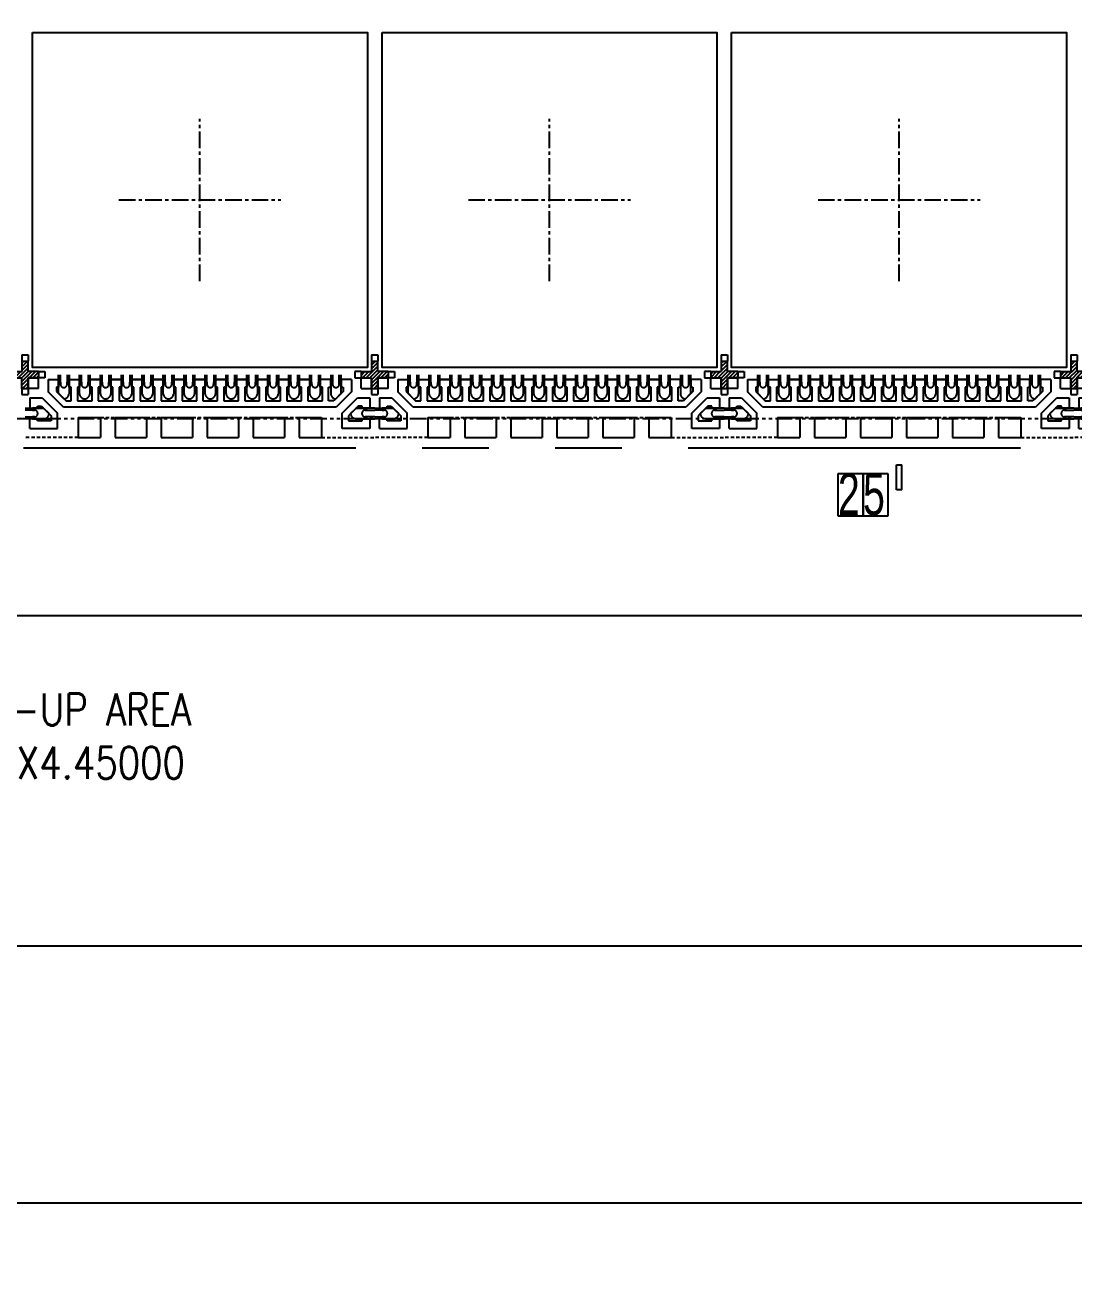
# Model space of a CAD drawing. Extents: x 0 to 864, y 0 to 559.
# Drawn here: x 233.5 to 283.6, y 209.1 to 268.9 of the extents above; entities that cross this region are included whole.
import ezdxf

# ---------------------------------------------------------------- set-up
doc = ezdxf.new("R2010")
doc.units = 0
doc.header["$LTSCALE"] = 12.7
doc.header["$MEASUREMENT"] = 0
doc.header["$PDMODE"] = 2
for name, pattern in [('CENTER', [2, 1.25, -0.25, 0.25, -0.25]), ('HIDDEN', [0.375, 0.25, -0.125]), ('PHANTOM', [2.5, 1.25, -0.25, 0.25, -0.25, 0.25, -0.25])]:
    doc.linetypes.add(name, pattern=pattern)
doc.layers.get('0').update_dxf_attribs({"linetype": 'CONTINUOUS'})
doc.layers.get('DEFPOINTS').update_dxf_attribs({"linetype": 'CONTINUOUS'})
for name, color, linetype in [('SH-01_CENTER', 2, 'CENTER'), ('SH-01_DIM', 4, 'CONTINUOUS'), ('SH-01_HATCH', 10, 'CONTINUOUS'), ('SH-01_HIDDEN', 6, 'HIDDEN'), ('SH-01_MISC', 5, 'CONTINUOUS'), ('SH-01_OBJECT', 7, 'CONTINUOUS'), ('SH-01_PHANTOM', 1, 'PHANTOM')]:
    doc.layers.add(name, color=color, linetype=linetype)
doc.styles.get("Standard").update_dxf_attribs({"font": 'simplex.shx', "width": 0.82})
doc.dimstyles.new('STANDARD$0', dxfattribs={"dimtxt": 0.18, "dimasz": 0.18, "dimexe": 0.18, "dimexo": 0.0625, "dimgap": 0.09, "dimtad": 0, "dimtih": 1, "dimtoh": 1, "dimdec": 4, "dimzin": 0, "dimdsep": 46, "dimtxsty": 'Standard', "dimcen": 0.09, "dimadec": 0, "dimazin": 0, "dimtfac": 1, "dimtdec": 4, "dimtofl": 0, "dimtmove": 0, "dimatfit": 3, "dimfxl": 1, "dimtolj": 1, "dimtzin": 0, "dimarcsym": 0})

# ---------------------------------------------------------------- blocks, each defined once
blk = doc.blocks.new('_Open30')
at = {"color": 0, "lineweight": -2}
for p, q in [((-1, 0.268), (0, 0)), ((0, 0), (-1, -0.268)), ((0, 0), (-1, 0))]:
    blk.add_line(p, q, dxfattribs=at)
blk = doc.blocks.new('*D73')
at = {"layer": 'DEFPOINTS', "color": 0, "ltscale": 0.05, "transparency": 16777216}
for p in [(143.581, 254.717), (731.581, 254.717), (731.581, 212.675)]:
    blk.add_point(p, dxfattribs=at)
at = {"layer": 'SH-01_DIM', "ltscale": 0.05, "transparency": 16777216}
for p, q in [((143.581, 252.177), (143.581, 210.135)), ((731.581, 252.177), (731.581, 210.135)), ((146.756, 212.675), (431.027, 212.675)), ((728.406, 212.675), (442.306, 212.675))]:
    blk.add_line(p, q, dxfattribs=at)
at = {"layer": 'SH-01_DIM', "ltscale": 0.05, "transparency": 16777216, "xscale": 3.175000000000011, "yscale": 3.175000000000011, "zscale": 3.175000000000011, "rotation": 180}
blk.add_blockref('_Open30', (143.581, 212.675), dxfattribs=at)
at = {"layer": 'SH-01_DIM', "ltscale": 0.05, "transparency": 16777216, "xscale": 3.175000000000011, "yscale": 3.175000000000011, "zscale": 3.175000000000011}
blk.add_blockref('_Open30', (731.581, 212.675), dxfattribs=at)
at = {"layer": 'SH-01_DIM', "ltscale": 0.05, "transparency": 16777216, "insert": (436.666, 212.675), "char_height": 1.524, "attachment_point": 5}
blk.add_mtext('\\A1;MOLD AREA\\P 294.0000', dxfattribs=at)
blk = doc.blocks.new('*D81')
at = {"layer": 'DEFPOINTS', "color": 0, "ltscale": 0.05, "transparency": 16777216}
for p in [(210.456, 241.217), (221.456, 241.217), (221.456, 234.957)]:
    blk.add_point(p, dxfattribs=at)
at = {"layer": 'SH-01_DIM', "ltscale": 0.05, "transparency": 16777216}
for p, q in [((210.456, 238.677), (210.456, 232.417)), ((221.456, 238.677), (221.456, 232.417)), ((213.631, 234.957), (218.281, 234.957)), ((221.456, 234.957), (224.631, 234.957))]:
    blk.add_line(p, q, dxfattribs=at)
at = {"layer": 'SH-01_DIM', "ltscale": 0.05, "transparency": 16777216, "xscale": 3.175000000000011, "yscale": 3.175000000000011, "zscale": 3.175000000000011, "rotation": 180}
blk.add_blockref('_Open30', (210.456, 234.957), dxfattribs=at)
at = {"layer": 'SH-01_DIM', "ltscale": 0.05, "transparency": 16777216, "xscale": 3.175000000000011, "yscale": 3.175000000000011, "zscale": 3.175000000000011}
blk.add_blockref('_Open30', (221.456, 234.957), dxfattribs=at)
at = {"layer": 'SH-01_DIM', "ltscale": 0.05, "transparency": 16777216, "insert": (233.781, 234.957), "char_height": 1.524, "attachment_point": 5}
blk.add_mtext('\\A1;DA PICK-UP AREA\\P 5.5000X4.45000', dxfattribs=at)
blk = doc.blocks.new('*D119')
at = {"layer": 'DEFPOINTS', "color": 0, "ltscale": 0.05, "transparency": 16777216}
for p in [(145.331, 250.117), (729.831, 250.117), (729.831, 224.936)]:
    blk.add_point(p, dxfattribs=at)
at = {"layer": 'SH-01_DIM', "ltscale": 0.05, "transparency": 16777216}
for p, q in [((145.331, 247.577), (145.331, 222.396)), ((729.831, 247.577), (729.831, 222.396)), ((148.506, 224.936), (425.901, 224.936)), ((726.656, 224.936), (449.26, 224.936))]:
    blk.add_line(p, q, dxfattribs=at)
at = {"layer": 'SH-01_DIM', "ltscale": 0.05, "transparency": 16777216, "xscale": 3.175000000000011, "yscale": 3.175000000000011, "zscale": 3.175000000000011, "rotation": 180}
blk.add_blockref('_Open30', (145.331, 224.936), dxfattribs=at)
at = {"layer": 'SH-01_DIM', "ltscale": 0.05, "transparency": 16777216, "xscale": 3.175000000000011, "yscale": 3.175000000000011, "zscale": 3.175000000000011}
blk.add_blockref('_Open30', (729.831, 224.936), dxfattribs=at)
at = {"layer": 'SH-01_DIM', "ltscale": 0.05, "transparency": 16777216, "insert": (437.581, 224.936), "char_height": 1.524, "attachment_point": 5}
blk.add_mtext('\\A1;SAW SINGULATION AREA\\P 292.2500', dxfattribs=at)
blk = doc.blocks.new('A$C1BE279AF')
at = {"layer": 'SH-01_HATCH', "ltscale": 0.05}
h = blk.add_hatch(dxfattribs=at)
h.set_pattern_fill('ANSI31', color=10)
h.set_pattern_definition([(45, (2.30032, -1.11), (-0.0883883, 0.0883883), [])])
h.paths.add_polyline_path([(1.69, 1.19), (1.19, 1.19), (1.19, 1.69), (0.89, 1.69), (0.89, 1.19), (0.39, 1.19), (0.39, 0.89), (0.89, 0.89), (0.89, 0.39), (1.19, 0.39), (1.19, 0.89), (1.69, 0.89)])
at = {"layer": 'SH-01_HIDDEN'}
for p, q in [((0.89, 1.99), (1.19, 1.99)), ((0.89, 1.99), (0.89, 1.69)), ((1.19, 1.99), (1.19, 1.69)), ((0.09, 1.19), (0.09, 0.89)), ((0.39, 1.19), (0.09, 1.19)), ((0.09, 0.89), (0.39, 0.89)), ((1.69, 1.19), (1.99, 1.19)), ((1.99, 0.89), (1.69, 0.89)), ((1.99, 1.19), (1.99, 0.89)), ((0.89, 0.39), (0.89, 0.09)), ((0.89, 0.09), (1.19, 0.09)), ((1.19, 0.39), (1.19, 0.09))]:
    blk.add_line(p, q, dxfattribs=at)
at = {"layer": 'SH-01_OBJECT'}
for p, q in [((0.89, 1.69), (1.19, 1.69)), ((0.89, 1.69), (0.89, 1.19)), ((1.19, 1.19), (1.19, 1.69)), ((0.39, 1.19), (0.39, 0.89)), ((0.39, 1.19), (0.89, 1.19)), ((0.39, 0.89), (0.89, 0.89)), ((0.89, 0.39), (0.89, 0.89)), ((0.89, 0.89), (0.89, 0.89)), ((1.69, 1.19), (1.19, 1.19)), ((1.69, 0.89), (1.19, 0.89)), ((1.19, 0.89), (1.19, 0.89)), ((1.19, 0.89), (1.19, 0.39)), ((1.69, 1.19), (1.69, 0.89)), ((0.89, 0.39), (1.19, 0.39))]:
    blk.add_line(p, q, dxfattribs=at)
blk = doc.blocks.new('*U61')
at = {"layer": 'SH-01_CENTER', "ltscale": 0.05}
for p, q in [((0, -3.875), (0, 3.875)), ((-3.875, 0), (3.875, 0))]:
    blk.add_line(p, q, dxfattribs=at)
at = {"layer": 'SH-01_MISC', "ltscale": 0.05}
blk.add_lwpolyline([(-8, 8), (8, 8), (8, -8), (-8, -8)], close=True, dxfattribs=at)
blk = doc.blocks.new('*U62')
at = {"color": 0, "linetype": 'ByBlock', "lineweight": -2, "transparency": 16777216}
for p in [(83.5, 0), (100.2, 0), (116.9, 0)]:
    blk.add_blockref('*U61', p, dxfattribs=at)
blk = doc.blocks.new('A$C6C8170C2')
at = {"layer": 'SH-01_HIDDEN'}
for p, q in [((-3.2, 2.107), (-3.2, 3)), ((-3.11, 2.55), (-3.11, 3)), ((-2.79, 3), (-2.79, 2.55)), ((-2.7, 3), (-2.7, 2.09)), ((-2.2, 2.09), (-2.2, 3)), ((-2.11, 2.55), (-2.11, 3)), ((-1.79, 3), (-1.79, 2.55)), ((-1.7, 3), (-1.7, 2.09)), ((-1.2, 2.09), (-1.2, 3)), ((-1.11, 2.55), (-1.11, 3)), ((-0.79, 3), (-0.79, 2.55)), ((-0.7, 3), (-0.7, 2.09)), ((-0.2, 2.09), (-0.2, 3)), ((-0.11, 2.55), (-0.11, 3)), ((0.21, 3), (0.21, 2.55)), ((0.3, 3), (0.3, 2.09)), ((0.8, 2.09), (0.8, 3)), ((0.89, 2.55), (0.89, 3)), ((1.21, 3), (1.21, 2.55)), ((1.3, 3), (1.3, 2.09)), ((1.8, 2.09), (1.8, 3)), ((1.89, 2.55), (1.89, 3)), ((2.21, 3), (2.21, 2.55)), ((2.3, 3), (2.3, 2.09)), ((2.8, 2.09), (2.8, 3)), ((2.89, 2.55), (2.89, 3)), ((3.21, 3), (3.21, 2.55)), ((3.3, 3), (3.3, 2.09)), ((3.8, 2.09), (3.8, 3)), ((3.89, 2.55), (3.89, 3)), ((4.21, 3), (4.21, 2.55)), ((4.3, 3), (4.3, 2.09)), ((4.8, 2.09), (4.8, 3)), ((4.89, 2.55), (4.89, 3)), ((5.21, 3), (5.21, 2.55)), ((5.3, 3), (5.3, 2.09)), ((5.8, 2.09), (5.8, 3)), ((5.89, 2.55), (5.89, 3)), ((6.21, 3), (6.21, 2.55)), ((6.3, 3), (6.3, 2.09)), ((6.8, 2.09), (6.8, 3)), ((6.89, 2.55), (6.89, 3)), ((7.21, 3), (7.21, 2.55)), ((7.3, 3), (7.3, 2.09)), ((7.8, 2.09), (7.8, 3)), ((7.89, 2.55), (7.89, 3)), ((8.21, 3), (8.21, 2.55)), ((8.3, 3), (8.3, 2.09)), ((8.8, 2.09), (8.8, 3)), ((8.89, 2.55), (8.89, 3)), ((9.21, 3), (9.21, 2.55)), ((9.3, 3), (9.3, 2.09)), ((9.8, 3), (9.8, 2.09)), ((9.89, 3), (9.89, 2.55)), ((10.21, 2.55), (10.21, 3)), ((10.3, 2.107), (10.3, 3)), ((-3.2, 2.107), (-3.2, 2.65)), ((-3.11, 2.65), (-3.11, 2.55)), ((-2.79, 2.55), (-2.79, 2.65)), ((-2.7, 2.65), (-2.7, 2.09)), ((-2.2, 2.09), (-2.2, 2.65)), ((-2.11, 2.65), (-2.11, 2.55)), ((-1.79, 2.55), (-1.79, 2.65)), ((-1.7, 2.65), (-1.7, 2.09)), ((-1.2, 2.09), (-1.2, 2.65)), ((-1.11, 2.65), (-1.11, 2.55)), ((-0.79, 2.55), (-0.79, 2.65)), ((-0.7, 2.65), (-0.7, 2.09)), ((-0.2, 2.09), (-0.2, 2.65)), ((-0.11, 2.65), (-0.11, 2.55)), ((0.21, 2.55), (0.21, 2.65)), ((0.3, 2.65), (0.3, 2.09)), ((0.8, 2.09), (0.8, 2.65)), ((0.89, 2.65), (0.89, 2.55)), ((1.21, 2.55), (1.21, 2.65)), ((1.3, 2.65), (1.3, 2.09)), ((1.8, 2.09), (1.8, 2.65)), ((1.89, 2.65), (1.89, 2.55)), ((2.21, 2.55), (2.21, 2.65)), ((2.3, 2.65), (2.3, 2.09)), ((2.8, 2.09), (2.8, 2.65)), ((2.89, 2.65), (2.89, 2.55)), ((3.21, 2.55), (3.21, 2.65)), ((3.3, 2.65), (3.3, 2.09)), ((3.8, 2.09), (3.8, 2.65)), ((3.89, 2.65), (3.89, 2.55)), ((4.21, 2.55), (4.21, 2.65)), ((4.3, 2.65), (4.3, 2.09)), ((4.8, 2.09), (4.8, 2.65)), ((4.89, 2.65), (4.89, 2.55)), ((5.21, 2.55), (5.21, 2.65)), ((5.3, 2.65), (5.3, 2.09)), ((5.8, 2.09), (5.8, 2.65)), ((5.89, 2.65), (5.89, 2.55)), ((6.21, 2.55), (6.21, 2.65)), ((6.3, 2.65), (6.3, 2.09)), ((6.8, 2.09), (6.8, 2.65)), ((6.89, 2.65), (6.89, 2.55)), ((7.21, 2.55), (7.21, 2.65)), ((7.3, 2.65), (7.3, 2.09)), ((7.8, 2.09), (7.8, 2.65)), ((7.89, 2.65), (7.89, 2.55)), ((8.21, 2.55), (8.21, 2.65)), ((8.3, 2.65), (8.3, 2.09)), ((8.8, 2.09), (8.8, 2.65)), ((8.89, 2.65), (8.89, 2.55)), ((9.21, 2.55), (9.21, 2.65)), ((9.3, 2.65), (9.3, 2.09)), ((9.8, 2.65), (9.8, 2.09)), ((9.89, 2.55), (9.89, 2.65)), ((10.21, 2.65), (10.21, 2.55)), ((10.3, 2.107), (10.3, 2.65)), ((-2.943, 1.85), (-3.19, 2.097)), ((10.043, 1.85), (10.29, 2.097)), ((-4.8, 1.4), (-3.907, 1.4)), ((-4.35, 1.31), (-4.8, 1.31)), ((-3.907, 1.4), (-4.45, 1.4)), ((-4.45, 1.31), (-4.35, 1.31)), ((-3.65, 1.143), (-3.897, 1.39)), ((10.75, 1.143), (10.997, 1.39)), ((11.007, 1.4), (11.55, 1.4)), ((11.9, 1.4), (11.007, 1.4)), ((11.55, 1.31), (11.45, 1.31)), ((11.45, 1.31), (11.9, 1.31)), ((-4.8, 0.99), (-4.35, 0.99)), ((-3.89, 0.9), (-4.8, 0.9)), ((-4.35, 0.99), (-4.45, 0.99)), ((-4.45, 0.9), (-3.89, 0.9)), ((11.55, 0.9), (10.99, 0.9)), ((10.99, 0.9), (11.9, 0.9)), ((11.45, 0.99), (11.55, 0.99)), ((11.9, 0.99), (11.45, 0.99))]:
    blk.add_line(p, q, dxfattribs=at)
at = {"layer": 'SH-01_HIDDEN', "ltscale": 0.05}
for p, q in [((-1.2, 0.95), (-0.5, 0.95)), ((1, 0.95), (1.7, 0.95)), ((3.2, 0.95), (3.9, 0.95)), ((5.4, 0.95), (6.1, 0.95)), ((7.6, 0.95), (8.3, 0.95)), ((-2.267, 0), (-4.8, 0)), ((9.367, 0), (11.9, 0))]:
    blk.add_line(p, q, dxfattribs=at)
at = {"layer": 'SH-01_HIDDEN'}
for centre, radius, start, end in [((-2.95, 2.55), 0.16, 180, 0), ((-1.95, 2.55), 0.16, 180, 0), ((-0.95, 2.55), 0.16, 180, 0), ((0.05, 2.55), 0.16, 180, 0), ((1.05, 2.55), 0.16, 180, 0), ((2.05, 2.55), 0.16, 180, 0), ((3.05, 2.55), 0.16, 180, 0), ((4.05, 2.55), 0.16, 180, 0), ((5.05, 2.55), 0.16, 180, 0), ((6.05, 2.55), 0.16, 180, 0), ((7.05, 2.55), 0.16, 180, 0), ((8.05, 2.55), 0.16, 180, 0), ((9.05, 2.55), 0.16, 180, 0), ((10.05, 2.55), 0.16, 180, 0), ((-2.958, 2.108), 0.259, 273.34883, 355.91593), ((-1.943, 2.108), 0.258, 183.98953, 268.34853), ((-1.957, 2.108), 0.258, 271.65167, 356.00983), ((-0.943, 2.108), 0.258, 183.98953, 268.34853), ((-0.957, 2.108), 0.258, 271.65167, 356.00983), ((0.057, 2.108), 0.258, 183.98953, 268.34853), ((0.043, 2.108), 0.258, 271.65167, 356.00983), ((1.057, 2.108), 0.258, 183.98953, 268.34853), ((1.043, 2.108), 0.258, 271.65167, 356.00983), ((2.057, 2.108), 0.258, 183.98953, 268.34853), ((2.043, 2.108), 0.258, 271.65167, 356.00983), ((3.057, 2.108), 0.258, 183.98953, 268.34853), ((3.043, 2.108), 0.258, 271.65167, 356.00983), ((4.057, 2.108), 0.258, 183.98953, 268.34853), ((4.043, 2.108), 0.258, 271.65167, 356.00983), ((5.057, 2.108), 0.258, 183.98953, 268.34853), ((5.043, 2.108), 0.258, 271.65167, 356.00983), ((6.057, 2.108), 0.258, 183.98953, 268.34853), ((6.043, 2.108), 0.258, 271.65167, 356.00983), ((7.057, 2.108), 0.258, 183.98953, 268.34853), ((7.043, 2.108), 0.258, 271.65167, 356.00983), ((8.057, 2.108), 0.258, 183.98953, 268.34853), ((8.043, 2.108), 0.258, 271.65167, 356.00983), ((9.057, 2.108), 0.258, 183.98953, 268.34853), ((9.043, 2.108), 0.258, 271.65167, 356.00983), ((10.058, 2.108), 0.259, 184.08407, 266.65117), ((-4.35, 1.15), 0.16, 270, 90), ((11.45, 1.15), 0.16, 90, 270), ((-3.908, 1.158), 0.259, 274.08407, 356.65117), ((11.008, 1.158), 0.259, 183.34883, 265.91593)]:
    blk.add_arc(centre, radius, start, end, dxfattribs=at)
at = {"layer": 'SH-01_OBJECT', "ltscale": 0.05}
for p, q in [((-4.65, 2.35), (-4.65, 2.85)), ((-4.65, 2.85), (-4.15, 2.85)), ((-3.7, 2.775), (-3.2, 2.775)), ((-3.7, 2.775), (-3.7, 2.183)), ((-2.7, 2.775), (-2.2, 2.775)), ((-1.2, 2.775), (-1.7, 2.775)), ((-1.7, 2.775), (-1.2, 2.775)), ((-0.2, 2.775), (-0.7, 2.775)), ((-0.7, 2.775), (-0.2, 2.775)), ((0.8, 2.775), (0.3, 2.775)), ((0.3, 2.775), (0.8, 2.775)), ((1.8, 2.775), (1.3, 2.775)), ((1.3, 2.775), (1.8, 2.775)), ((2.8, 2.775), (2.3, 2.775)), ((2.3, 2.775), (2.8, 2.775)), ((3.8, 2.775), (3.3, 2.775)), ((3.3, 2.775), (3.8, 2.775)), ((4.8, 2.775), (4.3, 2.775)), ((4.3, 2.775), (4.8, 2.775)), ((5.8, 2.775), (5.3, 2.775)), ((5.3, 2.775), (5.8, 2.775)), ((6.8, 2.775), (6.3, 2.775)), ((6.3, 2.775), (6.8, 2.775)), ((7.8, 2.775), (7.3, 2.775)), ((7.3, 2.775), (7.8, 2.775)), ((8.8, 2.775), (8.3, 2.775)), ((8.3, 2.775), (8.8, 2.775)), ((9.8, 2.775), (9.3, 2.775)), ((9.8, 2.775), (9.3, 2.775)), ((10.8, 2.775), (10.3, 2.775)), ((11.25, 2.85), (11.75, 2.85)), ((11.75, 2.85), (11.75, 2.35)), ((-4.575, 1.9), (-4.575, 1.4)), ((11.675, 1.9), (11.675, 1.4)), ((-4.575, 0.44), (-4.575, 0.9)), ((-2.267, 0.95), (-2.267, 0)), ((-1.2, 0.95), (-1.2, 0)), ((-0.5, 0.95), (-0.5, 0)), ((1, 0.95), (1, 0)), ((1.7, 0.95), (1.7, 0)), ((3.2, 0.95), (3.2, 0)), ((3.9, 0.95), (3.9, 0)), ((5.4, 0.95), (5.4, 0)), ((6.1, 0.95), (6.1, 0)), ((7.6, 0.95), (7.6, 0)), ((8.3, 0.95), (8.3, 0)), ((9.367, 0.95), (9.367, 0)), ((11.675, 0.9), (11.675, 0.44)), ((-4.575, 0.44), (-3.25, 0.44)), ((11.675, 0.44), (10.35, 0.44)), ((-2.267, 0), (-1.2, 0)), ((-0.5, 0), (1, 0)), ((1.7, 0), (3.2, 0)), ((3.9, 0), (5.4, 0)), ((6.1, 0), (7.6, 0)), ((8.3, 0), (9.367, 0))]:
    blk.add_line(p, q, dxfattribs=at)
at = {"layer": 'SH-01_OBJECT', "linetype": 'Continuous'}
for p, q in [((-4.15, 2.35), (-4.15, 2.85)), ((11.25, 2.35), (11.25, 2.85)), ((-4.15, 2.35), (-4.65, 2.35)), ((11.25, 2.35), (11.75, 2.35)), ((-2.267, 0.95), (-1.2, 0.95)), ((-0.5, 0.95), (1, 0.95)), ((1.7, 0.95), (3.2, 0.95)), ((3.9, 0.95), (5.4, 0.95)), ((6.1, 0.95), (7.6, 0.95)), ((8.3, 0.95), (9.367, 0.95))]:
    blk.add_line(p, q, dxfattribs=at)
at = {"layer": 'SH-01_OBJECT'}
for p, q in [((-3.2, 2.4), (-3.3, 2.4)), ((-3.3, 2.4), (-3.3, 2.207)), ((-3.2, 2.775), (-3.2, 2.4)), ((-2.7, 2.4), (-2.7, 2.775)), ((-2.6, 2.4), (-2.7, 2.4)), ((-2.6, 1.75), (-2.6, 2.4)), ((-2.2, 2.4), (-2.3, 2.4)), ((-2.3, 2.4), (-2.3, 1.75)), ((-2.2, 2.775), (-2.2, 2.4)), ((-1.7, 2.4), (-1.7, 2.775)), ((-1.6, 2.4), (-1.7, 2.4)), ((-1.6, 1.75), (-1.6, 2.4)), ((-1.2, 2.4), (-1.3, 2.4)), ((-1.3, 2.4), (-1.3, 1.75)), ((-1.2, 2.775), (-1.2, 2.4)), ((-0.7, 2.4), (-0.7, 2.775)), ((-0.6, 2.4), (-0.7, 2.4)), ((-0.6, 1.75), (-0.6, 2.4)), ((-0.2, 2.4), (-0.3, 2.4)), ((-0.3, 2.4), (-0.3, 1.75)), ((-0.2, 2.775), (-0.2, 2.4)), ((0.3, 2.4), (0.3, 2.775)), ((0.4, 2.4), (0.3, 2.4)), ((0.4, 1.75), (0.4, 2.4)), ((0.8, 2.4), (0.7, 2.4)), ((0.7, 2.4), (0.7, 1.75)), ((0.8, 2.775), (0.8, 2.4)), ((1.3, 2.4), (1.3, 2.775)), ((1.4, 2.4), (1.3, 2.4)), ((1.4, 1.75), (1.4, 2.4)), ((1.8, 2.4), (1.7, 2.4)), ((1.7, 2.4), (1.7, 1.75)), ((1.8, 2.775), (1.8, 2.4)), ((2.3, 2.4), (2.3, 2.775)), ((2.4, 2.4), (2.3, 2.4)), ((2.4, 1.75), (2.4, 2.4)), ((2.8, 2.4), (2.7, 2.4)), ((2.7, 2.4), (2.7, 1.75)), ((2.8, 2.775), (2.8, 2.4)), ((3.3, 2.4), (3.3, 2.775)), ((3.4, 2.4), (3.3, 2.4)), ((3.4, 1.75), (3.4, 2.4)), ((3.8, 2.4), (3.7, 2.4)), ((3.7, 2.4), (3.7, 1.75)), ((3.8, 2.775), (3.8, 2.4)), ((4.3, 2.4), (4.3, 2.775)), ((4.4, 2.4), (4.3, 2.4)), ((4.4, 1.75), (4.4, 2.4)), ((4.8, 2.4), (4.7, 2.4)), ((4.7, 2.4), (4.7, 1.75)), ((4.8, 2.775), (4.8, 2.4)), ((5.3, 2.4), (5.3, 2.775)), ((5.4, 2.4), (5.3, 2.4)), ((5.4, 1.75), (5.4, 2.4)), ((5.8, 2.4), (5.7, 2.4)), ((5.7, 2.4), (5.7, 1.75)), ((5.8, 2.775), (5.8, 2.4)), ((6.3, 2.4), (6.3, 2.775)), ((6.4, 2.4), (6.3, 2.4)), ((6.4, 1.75), (6.4, 2.4)), ((6.8, 2.4), (6.7, 2.4)), ((6.7, 2.4), (6.7, 1.75)), ((6.8, 2.775), (6.8, 2.4)), ((7.3, 2.4), (7.3, 2.775)), ((7.4, 2.4), (7.3, 2.4)), ((7.4, 1.75), (7.4, 2.4)), ((7.8, 2.4), (7.7, 2.4)), ((7.7, 2.4), (7.7, 1.75)), ((7.8, 2.775), (7.8, 2.4)), ((8.3, 2.4), (8.3, 2.775)), ((8.4, 2.4), (8.3, 2.4)), ((8.4, 1.75), (8.4, 2.4)), ((8.8, 2.4), (8.7, 2.4)), ((8.7, 2.4), (8.7, 1.75)), ((8.8, 2.775), (8.8, 2.4)), ((9.3, 2.4), (9.3, 2.775)), ((9.4, 2.4), (9.3, 2.4)), ((9.4, 1.75), (9.4, 2.4)), ((9.7, 2.4), (9.8, 2.4)), ((9.7, 1.75), (9.7, 2.4)), ((9.8, 2.4), (9.8, 2.775)), ((10.3, 2.775), (10.3, 2.4)), ((10.3, 2.4), (10.4, 2.4)), ((10.4, 2.4), (10.4, 2.207)), ((10.8, 2.775), (10.8, 2.183)), ((-4.575, 1.9), (-3.983, 1.9)), ((-3.983, 1.9), (-3.25, 1.167)), ((-2.967, 1.45), (-3.7, 2.183)), ((-3.3, 2.207), (-2.843, 1.75)), ((10.4, 2.207), (9.943, 1.75)), ((10.8, 2.183), (10.067, 1.45)), ((10.35, 1.167), (11.083, 1.9)), ((11.083, 1.9), (11.675, 1.9)), ((-4.575, 1.4), (-4.2, 1.4)), ((-4.2, 1.4), (-4.2, 1.5)), ((-4.2, 1.5), (-4.007, 1.5)), ((-4.007, 1.5), (-3.55, 1.043)), ((10.067, 1.45), (-2.967, 1.45)), ((-2.843, 1.75), (-2.6, 1.75)), ((-2.3, 1.75), (-1.6, 1.75)), ((-1.3, 1.75), (-0.6, 1.75)), ((-0.3, 1.75), (0.4, 1.75)), ((0.7, 1.75), (1.4, 1.75)), ((1.7, 1.75), (2.4, 1.75)), ((2.7, 1.75), (3.4, 1.75)), ((3.7, 1.75), (4.4, 1.75)), ((4.7, 1.75), (5.4, 1.75)), ((5.7, 1.75), (6.4, 1.75)), ((6.7, 1.75), (7.4, 1.75)), ((7.7, 1.75), (8.4, 1.75)), ((8.7, 1.75), (9.4, 1.75)), ((9.943, 1.75), (9.7, 1.75)), ((11.107, 1.5), (10.65, 1.043)), ((11.3, 1.5), (11.107, 1.5)), ((11.3, 1.4), (11.3, 1.5)), ((11.675, 1.4), (11.3, 1.4)), ((-4.2, 0.9), (-4.575, 0.9)), ((-4.2, 0.8), (-4.2, 0.9)), ((-3.55, 0.8), (-4.2, 0.8)), ((-3.55, 1.043), (-3.55, 0.8)), ((-3.25, 0.44), (-3.25, 1.167)), ((10.35, 0.44), (10.35, 1.167)), ((10.65, 1.043), (10.65, 0.8)), ((10.65, 0.8), (11.3, 0.8)), ((11.3, 0.8), (11.3, 0.9)), ((11.3, 0.9), (11.675, 0.9))]:
    blk.add_line(p, q, dxfattribs=at)

msp = doc.modelspace()

# ---------------------------------------------------------------- linework, layer by layer
at = {"layer": 'SH-01_OBJECT', "ltscale": 0.1}
for p, q in [((275.15573, 246.71745), (275.15573, 247.91745)), ((275.15573, 247.91745), (275.40573, 247.91745)), ((275.40573, 246.71745), (275.40573, 247.91745)), ((275.40573, 246.71745), (275.15573, 246.71745))]:
    msp.add_line(p, q, dxfattribs=at)
at = {"layer": 'SH-01_OBJECT'}
msp.add_line((139.31278, 240.71745), (735.84868, 240.71745), dxfattribs=at)
at = {"layer": 'SH-01_PHANTOM'}
msp.add_line((725.58073, 248.71745), (149.58073, 248.71745), dxfattribs=at)
at = {"layer": 'SH-01_PHANTOM', "ltscale": 0.05}
msp.add_lwpolyline([(145.33073, 421.31745), (338.43073, 421.31745), (338.43073, 250.11745), (145.33073, 250.11745)], close=True, dxfattribs=at)
at = {"layer": 'SH-01_PHANTOM'}
for points in [[(272.35573, 245.47719), (273.55573, 245.47719), (273.55573, 247.47719), (272.35573, 247.47719)], [(273.55573, 245.47719), (274.75573, 245.47719), (274.75573, 247.47719), (273.55573, 247.47719)]]:
    msp.add_lwpolyline(points, close=True, dxfattribs=at)

# ---------------------------------------------------------------- block references
msp.add_blockref('*U62', (158.38073, 260.56745))
at = {"layer": 'SH-01_HATCH', "ltscale": 0.05, "row_count": 1, "column_count": 6, "row_spacing": 0, "column_spacing": 16.7}
msp.add_blockref('A$C6C8170C2', (238.33073, 249.21745), dxfattribs=at)
at = {"layer": 'SH-01_OBJECT', "ltscale": 0.05, "row_count": 1, "column_count": 12, "row_spacing": 0, "column_spacing": 16.7}
msp.add_blockref('A$C1BE279AF', (148.99073, 251.17744), dxfattribs=at)

# ---------------------------------------------------------------- texts
at = {"layer": 'SH-01_OBJECT', "char_height": 2, "width": 1.2, "attachment_point": 1}
for s, insert in [('{\\fSwis721 BdCnOul BT|b0|i0|c0|p82;2}', (272.35573, 247.51745)), ('{\\fSwis721 BdCnOul BT|b0|i0|c0|p82;5}', (273.55573, 247.51745))]:
    msp.add_mtext(s, dxfattribs=dict(at, insert=insert))

# ---------------------------------------------------------------- dimensions: what is measured, and where the dimension line sits
at = {"layer": 'SH-01_DIM', "ltscale": 0.05}
for base, p1, p2, text, picture, middle in [((731.58073, 212.67526), (143.58073, 254.71745), (731.58073, 254.71745), 'MOLD AREA\\P<>', '*D73', (436.66625, 212.67526)), ((221.45573, 234.95699), (210.45573, 241.21745), (221.45573, 241.21745), 'DA PICK-UP AREA\\P 5.5000X4.45000', '*D81', (233.78126, 234.95699))]:
    dim = msp.add_linear_dim(base=base, p1=p1, p2=p2, text=text, dimstyle='STANDARD$0', override={"dimscale": 25.4, "dimtxt": 0.06, "dimasz": 0.125, "dimexe": 0.1, "dimexo": 0.1, "dimgap": 0.01, "dimtih": 0, "dimtoh": 0, "dimlfac": 0.5, "dimzin": 1, "dimpost": ' <>\\X', "dimblk": 'Open30', "dimcen": -0.09, "dimclrd": 256, "dimclre": 256, "dimclrt": 256, "dimazin": 1, "dimtp": 0.03, "dimtm": 0.03, "dimtofl": 1, "dimldrblk": 'Open30', "dimlwd": 65535, "dimlwe": 65535}, dxfattribs=at)
    dim.commit()
    dim.dimension.update_dxf_attribs({"geometry": picture, "text_midpoint": middle, "dimtype": 160})
dim = msp.add_linear_dim(base=(729.83073, 224.93642), p1=(145.33073, 250.11745), p2=(729.83073, 250.11745), text='SAW SINGULATION AREA\\P<>', dimstyle='STANDARD$0', override={"dimscale": 25.4, "dimtxt": 0.06, "dimasz": 0.125, "dimexe": 0.1, "dimexo": 0.1, "dimgap": 0.01, "dimtih": 0, "dimtoh": 0, "dimlfac": 0.5, "dimzin": 1, "dimpost": ' <>\\X', "dimblk": 'Open30', "dimcen": -0.09, "dimclrd": 256, "dimclre": 256, "dimclrt": 256, "dimazin": 1, "dimtp": 0.03, "dimtm": 0.03, "dimtofl": 1, "dimldrblk": 'Open30', "dimlwd": 65535, "dimlwe": 65535}, dxfattribs=at)
dim.commit()
dim.dimension.update_dxf_attribs({"geometry": '*D119', "text_midpoint": (437.58073, 224.93642)})

doc.saveas('drawing.dxf')
